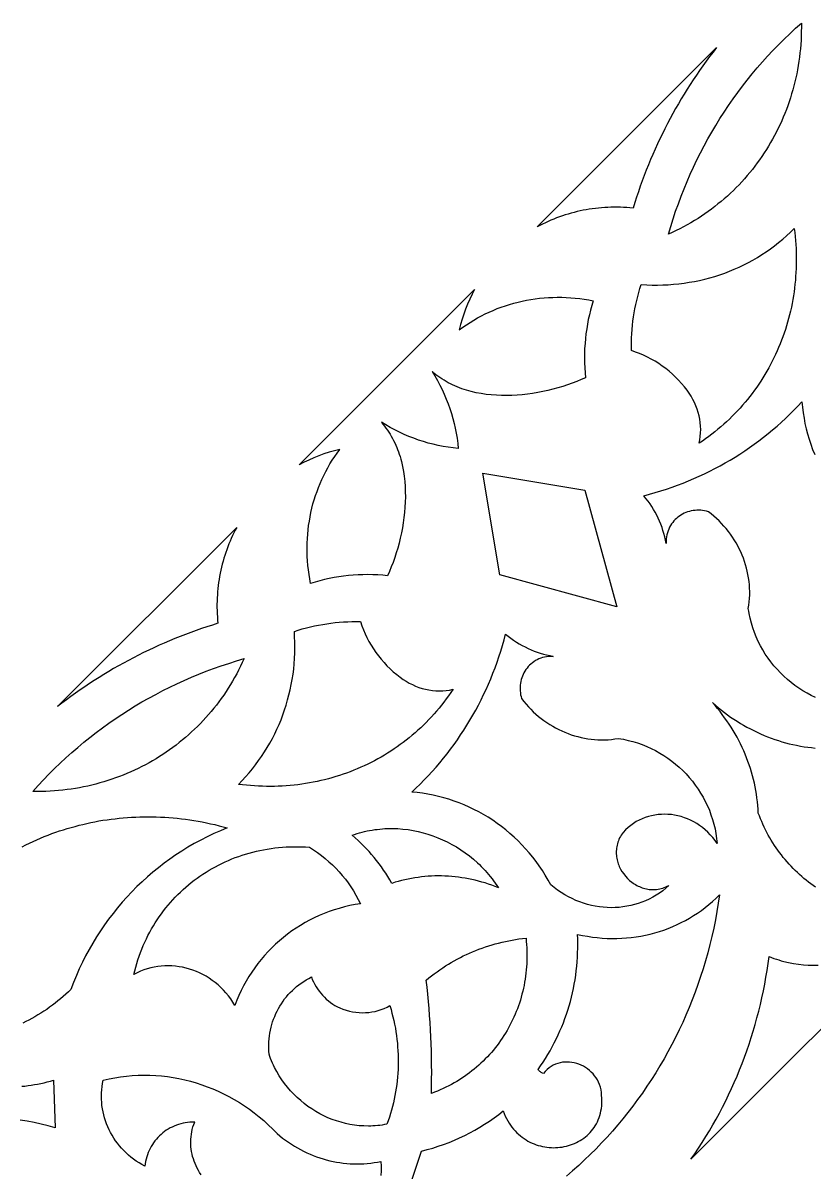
# Model space of a CAD drawing. Extents: x 1908 to 2928, y -299 to 721.
# Drawn here: x 2151.5 to 2233.9, y 480.2 to 600 of the extents above; entities that cross this region are included whole.
import ezdxf

# ---------------------------------------------------------------- set-up
doc = ezdxf.new("R2010")
doc.units = 0
doc.layers.add('BITMAP_LAYER', color=18, linetype='CONTINUOUS')

msp = doc.modelspace()

# ---------------------------------------------------------------- linework, layer by layer
at = {"layer": 'BITMAP_LAYER'}
for points in [[(2232.6, 599.56), (2232.59, 599.11), (2232.58, 598.66), (2232.56, 598.22), (2232.53, 597.77), (2232.49, 597.33), (2232.45, 596.89), (2232.39, 596.45), (2232.33, 596.02), (2232.26, 595.58), (2232.19, 595.15), (2232.11, 594.72), (2232.02, 594.3), (2231.92, 593.88), (2231.81, 593.46), (2231.7, 593.04), (2231.58, 592.62), (2231.45, 592.21), (2231.32, 591.81), (2231.18, 591.4), (2231.03, 591), (2230.88, 590.6), (2230.71, 590.21), (2230.55, 589.82), (2230.37, 589.43), (2230.19, 589.04), (2230, 588.66), (2229.8, 588.29), (2229.6, 587.92), (2229.39, 587.55), (2229.18, 587.18), (2228.95, 586.82), (2228.73, 586.47), (2228.49, 586.12), (2228.25, 585.77), (2228, 585.43), (2227.75, 585.09), (2227.49, 584.76), (2227.22, 584.43), (2226.95, 584.11), (2226.68, 583.79), (2226.39, 583.47), (2226.1, 583.16), (2225.81, 582.86), (2225.51, 582.56), (2225.2, 582.27), (2224.89, 581.98), (2224.57, 581.7), (2224.24, 581.43), (2223.91, 581.16), (2223.58, 580.89), (2223.24, 580.63), (2222.89, 580.38), (2222.54, 580.13), (2222.19, 579.89), (2221.83, 579.66), (2221.46, 579.43), (2221.09, 579.21), (2220.71, 578.99), (2220.33, 578.78), (2219.94, 578.58), (2219.55, 578.38), (2219.15, 578.2), (2218.75, 578.01), (2218.99, 578.81), (2219.24, 579.61), (2219.5, 580.4), (2219.78, 581.18), (2220.07, 581.96), (2220.37, 582.73), (2220.69, 583.5), (2221.02, 584.25), (2221.36, 585.01), (2221.72, 585.75), (2222.09, 586.49), (2222.47, 587.21), (2222.86, 587.94), (2223.27, 588.65), (2223.68, 589.35), (2224.11, 590.05), (2224.56, 590.74), (2225.01, 591.42), (2225.48, 592.1), (2225.96, 592.76), (2226.45, 593.42), (2226.95, 594.06), (2227.46, 594.7), (2227.99, 595.33), (2228.53, 595.95), (2229.07, 596.56), (2229.63, 597.16), (2230.2, 597.75), (2230.79, 598.33), (2231.38, 598.9), (2231.98, 599.46), (2232.6, 600.01)], [(2223.39, 596.98), (2223.03, 596.51), (2222.68, 596.04), (2222.34, 595.56), (2222, 595.08), (2221.67, 594.59), (2221.34, 594.1), (2221.02, 593.61), (2220.7, 593.11), (2220.39, 592.61), (2220.09, 592.11), (2219.79, 591.6), (2219.5, 591.09), (2219.21, 590.57), (2218.93, 590.05), (2218.65, 589.53), (2218.38, 589), (2218.12, 588.47), (2217.86, 587.94), (2217.61, 587.41), (2217.37, 586.87), (2217.13, 586.32), (2216.89, 585.78), (2216.67, 585.23), (2216.44, 584.68), (2216.23, 584.13), (2216.02, 583.57), (2215.82, 583.01), (2215.62, 582.44), (2215.43, 581.88), (2215.25, 581.31), (2215.07, 580.74), (2214.74, 580.77), (2214.41, 580.79), (2214.07, 580.81), (2213.74, 580.82), (2213.41, 580.83), (2213.09, 580.83), (2212.76, 580.82), (2212.43, 580.81), (2212.11, 580.79), (2211.78, 580.77), (2211.46, 580.74), (2211.14, 580.7), (2210.81, 580.66), (2210.5, 580.61), (2210.18, 580.56), (2209.86, 580.5), (2209.55, 580.43), (2209.23, 580.36), (2208.92, 580.28), (2208.61, 580.2), (2208.31, 580.11), (2208, 580.02), (2207.7, 579.92), (2207.4, 579.81), (2207.1, 579.7), (2206.8, 579.59), (2206.51, 579.47), (2206.22, 579.34), (2205.93, 579.2), (2205.64, 579.07), (2205.36, 578.92), (2205.08, 578.77), (2223.75, 597.45)], [(2231.9, 578.18), (2231.94, 577.76), (2231.98, 577.35), (2232.01, 576.93), (2232.04, 576.51), (2232.05, 576.09), (2232.06, 575.68), (2232.06, 575.26), (2232.06, 574.85), (2232.05, 574.44), (2232.03, 574.03), (2232, 573.62), (2231.97, 573.21), (2231.93, 572.8), (2231.88, 572.4), (2231.83, 572), (2231.77, 571.6), (2231.7, 571.2), (2231.63, 570.8), (2231.55, 570.41), (2231.46, 570.01), (2231.37, 569.62), (2231.27, 569.23), (2231.16, 568.85), (2231.05, 568.46), (2230.93, 568.08), (2230.8, 567.7), (2230.67, 567.33), (2230.53, 566.96), (2230.38, 566.59), (2230.23, 566.22), (2230.08, 565.85), (2229.91, 565.49), (2229.74, 565.14), (2229.57, 564.78), (2229.38, 564.43), (2229.2, 564.08), (2229, 563.74), (2228.8, 563.4), (2228.59, 563.06), (2228.38, 562.72), (2228.16, 562.39), (2227.94, 562.07), (2227.71, 561.75), (2227.48, 561.43), (2227.23, 561.11), (2226.99, 560.8), (2226.73, 560.5), (2226.48, 560.2), (2226.21, 559.9), (2225.94, 559.61), (2225.67, 559.32), (2225.39, 559.04), (2225.1, 558.76), (2224.81, 558.48), (2224.51, 558.21), (2224.21, 557.95), (2223.9, 557.69), (2223.59, 557.44), (2223.27, 557.19), (2222.95, 556.94), (2222.62, 556.71), (2222.28, 556.47), (2221.94, 556.24), (2222.02, 556.6), (2222.07, 556.95), (2222.1, 557.31), (2222.11, 557.67), (2222.09, 558.03), (2222.06, 558.39), (2222.01, 558.75), (2221.94, 559.1), (2221.85, 559.45), (2221.74, 559.8), (2221.61, 560.14), (2221.46, 560.48), (2221.3, 560.81), (2221.11, 561.13), (2220.91, 561.44), (2220.69, 561.75), (2220.41, 562.11), (2220.11, 562.46), (2219.81, 562.8), (2219.49, 563.12), (2219.16, 563.43), (2218.82, 563.73), (2218.47, 564.01), (2218.1, 564.28), (2217.73, 564.53), (2217.35, 564.78), (2216.96, 565), (2216.56, 565.21), (2216.15, 565.4), (2215.74, 565.58), (2215.32, 565.74), (2214.89, 565.89), (2214.89, 566.33), (2214.89, 566.77), (2214.91, 567.21), (2214.93, 567.65), (2214.96, 568.09), (2215, 568.52), (2215.05, 568.96), (2215.11, 569.39), (2215.18, 569.82), (2215.26, 570.25), (2215.34, 570.68), (2215.44, 571.1), (2215.55, 571.52), (2215.66, 571.94), (2215.78, 572.36), (2215.91, 572.77), (2216.48, 572.74), (2217.04, 572.72), (2217.61, 572.72), (2218.17, 572.73), (2218.72, 572.75), (2219.28, 572.79), (2219.83, 572.85), (2220.38, 572.91), (2220.92, 573), (2221.46, 573.09), (2222, 573.2), (2222.53, 573.33), (2223.06, 573.47), (2223.58, 573.62), (2224.1, 573.79), (2224.61, 573.97), (2225.11, 574.16), (2225.61, 574.36), (2226.11, 574.58), (2226.59, 574.82), (2227.08, 575.06), (2227.55, 575.32), (2228.02, 575.59), (2228.48, 575.88), (2228.93, 576.18), (2229.37, 576.49), (2229.81, 576.81), (2230.23, 577.14), (2230.65, 577.49), (2231.06, 577.85), (2231.46, 578.22), (2231.85, 578.61)], [(2198.3, 571.76), (2198.06, 571.26), (2197.83, 570.74), (2197.62, 570.22), (2197.43, 569.69), (2197.25, 569.15), (2197.1, 568.6), (2196.96, 568.05), (2197.33, 568.32), (2197.7, 568.58), (2198.08, 568.82), (2198.47, 569.06), (2198.87, 569.29), (2199.26, 569.5), (2199.67, 569.71), (2200.08, 569.9), (2200.49, 570.08), (2200.91, 570.26), (2201.34, 570.42), (2201.77, 570.56), (2202.2, 570.7), (2202.64, 570.83), (2203.08, 570.94), (2203.52, 571.04), (2203.97, 571.13), (2204.42, 571.21), (2204.87, 571.28), (2205.33, 571.34), (2205.79, 571.38), (2206.25, 571.41), (2206.71, 571.43), (2207.17, 571.44), (2207.64, 571.44), (2208.1, 571.42), (2208.57, 571.4), (2209.04, 571.36), (2209.51, 571.31), (2209.97, 571.24), (2210.44, 571.17), (2210.91, 571.08), (2210.77, 570.6), (2210.63, 570.11), (2210.51, 569.62), (2210.4, 569.13), (2210.31, 568.64), (2210.23, 568.14), (2210.16, 567.64), (2210.1, 567.14), (2210.06, 566.63), (2210.02, 566.12), (2210.01, 565.62), (2210, 565.11), (2210.01, 564.6), (2210.03, 564.08), (2210.07, 563.57), (2210.11, 563.06), (2209.66, 562.86), (2209.2, 562.67), (2208.72, 562.49), (2208.23, 562.32), (2207.73, 562.16), (2207.23, 562.01), (2206.71, 561.87), (2206.19, 561.74), (2205.67, 561.62), (2205.13, 561.52), (2204.6, 561.43), (2204.06, 561.35), (2203.52, 561.29), (2202.98, 561.25), (2202.44, 561.22), (2201.9, 561.2), (2201.36, 561.21), (2200.82, 561.23), (2200.29, 561.27), (2199.76, 561.33), (2199.24, 561.41), (2198.72, 561.5), (2198.21, 561.62), (2197.96, 561.69), (2197.71, 561.76), (2197.47, 561.84), (2197.22, 561.92), (2196.98, 562.01), (2196.74, 562.11), (2196.5, 562.21), (2196.27, 562.31), (2196.04, 562.43), (2195.81, 562.54), (2195.59, 562.67), (2195.37, 562.8), (2195.15, 562.94), (2194.94, 563.08), (2194.73, 563.23), (2194.52, 563.38), (2194.32, 563.54), (2194.12, 563.71), (2194.41, 563.25), (2194.68, 562.78), (2194.93, 562.3), (2195.17, 561.82), (2195.39, 561.34), (2195.6, 560.84), (2195.8, 560.34), (2195.98, 559.84), (2196.14, 559.33), (2196.29, 558.82), (2196.43, 558.31), (2196.54, 557.79), (2196.65, 557.27), (2196.73, 556.75), (2196.8, 556.22), (2196.86, 555.7), (2196.33, 555.75), (2195.8, 555.82), (2195.28, 555.91), (2194.76, 556.01), (2194.24, 556.13), (2193.73, 556.26), (2193.22, 556.41), (2192.71, 556.57), (2192.21, 556.75), (2191.71, 556.95), (2191.22, 557.16), (2190.73, 557.38), (2190.25, 557.62), (2189.77, 557.87), (2189.3, 558.14), (2188.84, 558.43), (2189.01, 558.23), (2189.17, 558.03), (2189.32, 557.82), (2189.47, 557.61), (2189.62, 557.4), (2189.75, 557.18), (2189.88, 556.96), (2190.01, 556.74), (2190.12, 556.51), (2190.24, 556.28), (2190.34, 556.05), (2190.44, 555.81), (2190.54, 555.57), (2190.63, 555.33), (2190.71, 555.09), (2190.79, 554.84), (2190.86, 554.59), (2190.93, 554.34), (2191.05, 553.83), (2191.14, 553.31), (2191.22, 552.79), (2191.28, 552.26), (2191.32, 551.73), (2191.34, 551.19), (2191.35, 550.65), (2191.33, 550.11), (2191.3, 549.57), (2191.26, 549.03), (2191.2, 548.49), (2191.12, 547.95), (2191.03, 547.42), (2190.93, 546.89), (2190.81, 546.36), (2190.69, 545.84), (2190.55, 545.32), (2190.39, 544.82), (2190.23, 544.32), (2190.06, 543.83), (2189.88, 543.36), (2189.69, 542.89), (2189.49, 542.44), (2188.98, 542.48), (2188.47, 542.52), (2187.96, 542.54), (2187.44, 542.55), (2186.93, 542.54), (2186.43, 542.53), (2185.92, 542.5), (2185.42, 542.45), (2184.91, 542.4), (2184.41, 542.33), (2183.91, 542.24), (2183.42, 542.15), (2182.93, 542.04), (2182.44, 541.92), (2181.95, 541.78), (2181.47, 541.64), (2181.38, 542.11), (2181.31, 542.58), (2181.24, 543.04), (2181.19, 543.51), (2181.15, 543.98), (2181.13, 544.45), (2181.11, 544.91), (2181.11, 545.38), (2181.12, 545.84), (2181.14, 546.3), (2181.17, 546.76), (2181.21, 547.22), (2181.27, 547.68), (2181.34, 548.13), (2181.42, 548.58), (2181.51, 549.03), (2181.61, 549.47), (2181.72, 549.91), (2181.85, 550.35), (2181.99, 550.78), (2182.14, 551.21), (2182.3, 551.64), (2182.47, 552.06), (2182.65, 552.47), (2182.84, 552.88), (2183.05, 553.29), (2183.26, 553.69), (2183.49, 554.08), (2183.73, 554.47), (2183.98, 554.85), (2184.24, 555.22), (2184.51, 555.59), (2183.95, 555.45), (2183.4, 555.3), (2182.86, 555.12), (2182.33, 554.93), (2181.81, 554.72), (2181.29, 554.49), (2180.79, 554.25), (2180.29, 553.99), (2198.56, 572.26)], [(2210.03, 551.36), (2213.38, 539.18), (2201.19, 542.52), (2199.42, 553.13)], [(2173.63, 547.19), (2173.49, 546.91), (2173.35, 546.62), (2173.21, 546.33), (2173.09, 546.04), (2172.96, 545.75), (2172.85, 545.45), (2172.74, 545.15), (2172.63, 544.85), (2172.53, 544.55), (2172.44, 544.25), (2172.35, 543.94), (2172.27, 543.63), (2172.19, 543.32), (2172.12, 543), (2172.05, 542.69), (2171.99, 542.37), (2171.94, 542.06), (2171.89, 541.74), (2171.85, 541.42), (2171.81, 541.09), (2171.78, 540.77), (2171.76, 540.44), (2171.74, 540.12), (2171.73, 539.79), (2171.72, 539.46), (2171.72, 539.14), (2171.73, 538.81), (2171.74, 538.48), (2171.76, 538.15), (2171.78, 537.81), (2171.81, 537.48), (2171.24, 537.3), (2170.67, 537.12), (2170.11, 536.93), (2169.54, 536.73), (2168.98, 536.53), (2168.43, 536.32), (2167.87, 536.11), (2167.32, 535.89), (2166.77, 535.66), (2166.23, 535.42), (2165.68, 535.19), (2165.15, 534.94), (2164.61, 534.69), (2164.08, 534.43), (2163.55, 534.17), (2163.02, 533.9), (2162.5, 533.62), (2161.98, 533.34), (2161.47, 533.05), (2160.95, 532.76), (2160.45, 532.46), (2159.94, 532.16), (2159.44, 531.85), (2158.94, 531.53), (2158.45, 531.21), (2157.96, 530.88), (2157.47, 530.55), (2156.99, 530.21), (2156.51, 529.87), (2156.04, 529.52), (2155.57, 529.16), (2155.11, 528.8), (2173.78, 547.47)], [(2186.66, 537.66), (2186.81, 537.23), (2186.97, 536.81), (2187.15, 536.4), (2187.34, 535.99), (2187.55, 535.59), (2187.78, 535.2), (2188.02, 534.82), (2188.27, 534.45), (2188.54, 534.09), (2188.82, 533.73), (2189.12, 533.39), (2189.43, 533.06), (2189.76, 532.74), (2190.09, 532.44), (2190.44, 532.14), (2190.8, 531.86), (2191.11, 531.64), (2191.42, 531.44), (2191.74, 531.25), (2192.07, 531.09), (2192.41, 530.94), (2192.75, 530.81), (2193.1, 530.7), (2193.45, 530.61), (2193.8, 530.54), (2194.16, 530.49), (2194.52, 530.46), (2194.88, 530.45), (2195.24, 530.45), (2195.6, 530.48), (2195.95, 530.53), (2196.31, 530.61), (2196.08, 530.27), (2195.85, 529.93), (2195.61, 529.6), (2195.36, 529.28), (2195.12, 528.96), (2194.86, 528.65), (2194.6, 528.34), (2194.34, 528.04), (2194.07, 527.74), (2193.79, 527.45), (2193.52, 527.16), (2193.23, 526.88), (2192.94, 526.61), (2192.65, 526.34), (2192.35, 526.07), (2192.05, 525.82), (2191.75, 525.56), (2191.44, 525.32), (2191.12, 525.08), (2190.81, 524.84), (2190.48, 524.61), (2190.16, 524.39), (2189.83, 524.17), (2189.49, 523.96), (2189.16, 523.75), (2188.81, 523.55), (2188.47, 523.36), (2188.12, 523.17), (2187.77, 522.98), (2187.42, 522.81), (2187.06, 522.64), (2186.7, 522.48), (2186.33, 522.32), (2185.96, 522.17), (2185.59, 522.02), (2185.22, 521.88), (2184.85, 521.75), (2184.47, 521.62), (2184.09, 521.51), (2183.7, 521.39), (2183.32, 521.29), (2182.93, 521.19), (2182.54, 521.09), (2182.15, 521), (2181.75, 520.92), (2181.35, 520.85), (2180.95, 520.78), (2180.55, 520.72), (2180.15, 520.67), (2179.75, 520.62), (2179.34, 520.58), (2178.93, 520.55), (2178.52, 520.52), (2178.11, 520.51), (2177.7, 520.49), (2177.29, 520.49), (2176.87, 520.49), (2176.46, 520.5), (2176.04, 520.52), (2175.62, 520.54), (2175.21, 520.57), (2174.79, 520.61), (2174.37, 520.65), (2173.95, 520.7), (2174.33, 521.09), (2174.7, 521.49), (2175.06, 521.9), (2175.41, 522.32), (2175.74, 522.75), (2176.06, 523.18), (2176.37, 523.62), (2176.67, 524.08), (2176.96, 524.53), (2177.23, 525), (2177.49, 525.48), (2177.73, 525.96), (2177.97, 526.44), (2178.19, 526.94), (2178.39, 527.44), (2178.59, 527.94), (2178.77, 528.46), (2178.93, 528.97), (2179.08, 529.5), (2179.22, 530.02), (2179.35, 530.55), (2179.46, 531.09), (2179.55, 531.63), (2179.64, 532.17), (2179.71, 532.72), (2179.76, 533.27), (2179.8, 533.83), (2179.82, 534.39), (2179.84, 534.94), (2179.83, 535.51), (2179.81, 536.07), (2179.78, 536.64), (2180.19, 536.77), (2180.61, 536.89), (2181.03, 537.01), (2181.45, 537.11), (2181.87, 537.21), (2182.3, 537.29), (2182.73, 537.37), (2183.16, 537.44), (2183.59, 537.5), (2184.03, 537.55), (2184.46, 537.59), (2184.9, 537.62), (2185.34, 537.65), (2185.78, 537.66), (2186.22, 537.66)], [(2202.06, 536.14), (2202.33, 535.93), (2202.62, 535.73), (2202.91, 535.53), (2203.2, 535.35), (2203.51, 535.18), (2203.81, 535.02), (2204.12, 534.87), (2204.44, 534.73), (2204.75, 534.59), (2205.08, 534.48), (2205.4, 534.37), (2205.73, 534.27), (2206.06, 534.18), (2206.4, 534.11), (2206.74, 534.04), (2206.5, 534.04), (2206.28, 534.03), (2206.06, 534), (2205.84, 533.96), (2205.64, 533.91), (2205.44, 533.85), (2205.25, 533.77), (2205.07, 533.68), (2204.89, 533.59), (2204.72, 533.48), (2204.57, 533.36), (2204.42, 533.24), (2204.27, 533.11), (2204.14, 532.97), (2204.02, 532.82), (2203.9, 532.66), (2203.8, 532.5), (2203.7, 532.33), (2203.61, 532.16), (2203.54, 531.98), (2203.47, 531.8), (2203.41, 531.61), (2203.37, 531.42), (2203.33, 531.23), (2203.31, 531.03), (2203.29, 530.84), (2203.29, 530.64), (2203.3, 530.44), (2203.32, 530.24), (2203.35, 530.04), (2203.39, 529.84), (2203.45, 529.64), (2203.68, 529.35), (2203.91, 529.07), (2204.16, 528.79), (2204.41, 528.53), (2204.67, 528.27), (2204.94, 528.02), (2205.21, 527.79), (2205.49, 527.56), (2205.78, 527.35), (2206.08, 527.14), (2206.38, 526.94), (2206.69, 526.76), (2207, 526.59), (2207.32, 526.42), (2207.64, 526.27), (2207.97, 526.13), (2208.3, 526), (2208.63, 525.88), (2208.97, 525.77), (2209.31, 525.68), (2209.65, 525.59), (2210, 525.52), (2210.35, 525.46), (2210.7, 525.41), (2211.05, 525.38), (2211.41, 525.35), (2211.76, 525.34), (2212.12, 525.34), (2212.47, 525.36), (2212.83, 525.39), (2213.18, 525.43), (2213.54, 525.48), (2213.79, 525.45), (2214.05, 525.4), (2214.55, 525.29), (2215.05, 525.16), (2215.54, 525.02), (2216.02, 524.85), (2216.49, 524.66), (2216.95, 524.45), (2217.4, 524.22), (2217.84, 523.97), (2218.27, 523.71), (2218.69, 523.43), (2219.09, 523.13), (2219.49, 522.82), (2219.87, 522.49), (2220.23, 522.15), (2220.58, 521.79), (2220.92, 521.41), (2221.24, 521.03), (2221.54, 520.63), (2221.83, 520.22), (2222.1, 519.8), (2222.35, 519.37), (2222.59, 518.92), (2222.81, 518.47), (2223.01, 518.01), (2223.18, 517.53), (2223.34, 517.05), (2223.48, 516.56), (2223.6, 516.07), (2223.69, 515.57), (2223.77, 515.06), (2223.8, 514.8), (2223.82, 514.54), (2223.6, 514.87), (2223.36, 515.17), (2223.11, 515.46), (2222.85, 515.73), (2222.58, 515.98), (2222.29, 516.21), (2222, 516.43), (2221.69, 516.62), (2221.38, 516.8), (2221.06, 516.97), (2220.74, 517.11), (2220.41, 517.23), (2220.07, 517.34), (2219.73, 517.43), (2219.39, 517.5), (2219.05, 517.55), (2218.7, 517.58), (2218.36, 517.59), (2218.02, 517.58), (2217.67, 517.55), (2217.34, 517.51), (2217, 517.44), (2216.67, 517.36), (2216.34, 517.25), (2216.02, 517.13), (2215.71, 516.98), (2215.4, 516.82), (2215.11, 516.64), (2214.82, 516.43), (2214.54, 516.21), (2214.28, 515.96), (2214.02, 515.69), (2213.92, 515.55), (2213.83, 515.41), (2213.74, 515.26), (2213.66, 515.12), (2213.59, 514.97), (2213.53, 514.82), (2213.47, 514.67), (2213.43, 514.52), (2213.39, 514.37), (2213.36, 514.21), (2213.33, 514.06), (2213.32, 513.91), (2213.31, 513.76), (2213.3, 513.61), (2213.31, 513.46), (2213.32, 513.31), (2213.34, 513.16), (2213.36, 513.01), (2213.39, 512.86), (2213.43, 512.71), (2213.47, 512.57), (2213.51, 512.43), (2213.57, 512.29), (2213.63, 512.15), (2213.69, 512.01), (2213.76, 511.88), (2213.91, 511.62), (2214.09, 511.37), (2214.28, 511.13), (2214.48, 510.91), (2214.7, 510.7), (2214.94, 510.51), (2215.06, 510.42), (2215.19, 510.34), (2215.32, 510.26), (2215.45, 510.18), (2215.59, 510.11), (2215.73, 510.05), (2215.87, 509.99), (2216.01, 509.94), (2216.15, 509.89), (2216.3, 509.85), (2216.45, 509.82), (2216.6, 509.79), (2216.75, 509.77), (2216.9, 509.76), (2217.06, 509.75), (2217.21, 509.75), (2217.37, 509.76), (2217.52, 509.77), (2217.68, 509.79), (2217.84, 509.82), (2218, 509.86), (2218.16, 509.9), (2218.32, 509.96), (2218.48, 510.02), (2218.63, 510.09), (2218.79, 510.17), (2218.48, 509.89), (2218.15, 509.62), (2217.81, 509.38), (2217.46, 509.15), (2217.11, 508.94), (2216.74, 508.75), (2216.37, 508.58), (2215.99, 508.43), (2215.6, 508.29), (2215.21, 508.18), (2214.82, 508.08), (2214.42, 508), (2214.01, 507.94), (2213.61, 507.89), (2213.2, 507.87), (2212.78, 507.86), (2212.37, 507.87), (2211.96, 507.9), (2211.55, 507.95), (2211.13, 508.01), (2210.72, 508.1), (2210.31, 508.2), (2209.91, 508.32), (2209.51, 508.46), (2209.11, 508.62), (2208.72, 508.8), (2208.33, 508.99), (2207.95, 509.2), (2207.57, 509.43), (2207.2, 509.68), (2206.84, 509.95), (2206.49, 510.23), (2206.22, 510.74), (2205.92, 511.25), (2205.62, 511.73), (2205.29, 512.21), (2204.96, 512.68), (2204.61, 513.13), (2204.24, 513.58), (2203.87, 514), (2203.48, 514.42), (2203.08, 514.83), (2202.67, 515.22), (2202.24, 515.59), (2201.81, 515.96), (2201.36, 516.31), (2200.91, 516.64), (2200.44, 516.96), (2199.97, 517.27), (2199.48, 517.56), (2198.99, 517.83), (2198.49, 518.09), (2197.98, 518.34), (2197.47, 518.56), (2196.95, 518.78), (2196.42, 518.97), (2195.88, 519.15), (2195.34, 519.31), (2194.8, 519.45), (2194.25, 519.58), (2193.69, 519.68), (2193.13, 519.77), (2192.57, 519.84), (2192, 519.89), (2192.44, 520.31), (2192.88, 520.73), (2193.31, 521.16), (2193.72, 521.6), (2194.13, 522.04), (2194.54, 522.5), (2194.93, 522.95), (2195.31, 523.42), (2195.69, 523.89), (2196.06, 524.37), (2196.41, 524.86), (2196.76, 525.35), (2197.1, 525.85), (2197.44, 526.35), (2197.76, 526.86), (2198.07, 527.38), (2198.38, 527.9), (2198.67, 528.43), (2198.96, 528.96), (2199.23, 529.5), (2199.5, 530.05), (2199.76, 530.6), (2200, 531.15), (2200.24, 531.71), (2200.47, 532.28), (2200.69, 532.85), (2200.89, 533.42), (2201.09, 534), (2201.28, 534.58), (2201.46, 535.17), (2201.63, 535.76), (2201.78, 536.36)], [(2174.36, 533.4), (2174.17, 533), (2173.97, 532.61), (2173.77, 532.22), (2173.56, 531.84), (2173.34, 531.46), (2173.12, 531.09), (2172.89, 530.73), (2172.66, 530.36), (2172.42, 530.01), (2172.17, 529.66), (2171.92, 529.31), (2171.66, 528.97), (2171.39, 528.64), (2171.12, 528.31), (2170.85, 527.98), (2170.57, 527.67), (2170.28, 527.35), (2169.99, 527.05), (2169.69, 526.74), (2169.39, 526.45), (2169.08, 526.16), (2168.76, 525.88), (2168.45, 525.6), (2168.12, 525.33), (2167.79, 525.06), (2167.46, 524.8), (2167.12, 524.55), (2166.78, 524.3), (2166.43, 524.06), (2166.08, 523.82), (2165.73, 523.6), (2165.37, 523.37), (2165, 523.16), (2164.64, 522.95), (2164.26, 522.75), (2163.89, 522.55), (2163.51, 522.36), (2163.12, 522.18), (2162.74, 522), (2162.34, 521.84), (2161.95, 521.67), (2161.55, 521.52), (2161.15, 521.37), (2160.75, 521.23), (2160.34, 521.1), (2159.93, 520.97), (2159.51, 520.85), (2159.1, 520.74), (2158.68, 520.63), (2158.25, 520.53), (2157.83, 520.44), (2157.4, 520.36), (2156.97, 520.29), (2156.54, 520.22), (2156.1, 520.16), (2155.66, 520.11), (2155.22, 520.06), (2154.78, 520.02), (2154.34, 519.99), (2153.89, 519.97), (2153.44, 519.96), (2152.99, 519.95), (2152.54, 519.96), (2153.09, 520.57), (2153.65, 521.17), (2154.22, 521.77), (2154.8, 522.35), (2155.39, 522.92), (2155.99, 523.48), (2156.6, 524.03), (2157.22, 524.56), (2157.85, 525.09), (2158.49, 525.6), (2159.13, 526.1), (2159.79, 526.59), (2160.45, 527.07), (2161.13, 527.54), (2161.81, 527.99), (2162.5, 528.44), (2163.2, 528.87), (2163.9, 529.29), (2164.62, 529.69), (2165.34, 530.08), (2166.07, 530.47), (2166.8, 530.83), (2167.55, 531.19), (2168.3, 531.53), (2169.05, 531.86), (2169.82, 532.18), (2170.59, 532.48), (2171.37, 532.77), (2172.15, 533.05), (2172.94, 533.31), (2173.74, 533.56), (2174.54, 533.8)], [(2190.55, 516.09), (2191.09, 516.05), (2191.62, 515.99), (2192.14, 515.9), (2192.67, 515.79), (2193.19, 515.67), (2193.7, 515.52), (2194.21, 515.34), (2194.72, 515.15), (2195.21, 514.94), (2195.7, 514.71), (2196.18, 514.45), (2196.66, 514.18), (2197.12, 513.89), (2197.57, 513.58), (2198.01, 513.25), (2198.44, 512.9), (2198.85, 512.53), (2199.05, 512.34), (2199.25, 512.14), (2199.45, 511.94), (2199.64, 511.74), (2199.83, 511.53), (2200.01, 511.31), (2200.19, 511.1), (2200.37, 510.87), (2200.54, 510.65), (2200.71, 510.42), (2200.87, 510.18), (2201.03, 509.94), (2200.69, 510.07), (2200.35, 510.2), (2200.01, 510.32), (2199.67, 510.43), (2199.32, 510.53), (2198.97, 510.63), (2198.62, 510.71), (2198.28, 510.79), (2197.93, 510.86), (2197.57, 510.93), (2197.22, 510.98), (2196.87, 511.03), (2196.52, 511.07), (2196.17, 511.11), (2195.82, 511.13), (2195.46, 511.15), (2195.11, 511.16), (2194.76, 511.17), (2194.41, 511.16), (2194.06, 511.15), (2193.71, 511.13), (2193.36, 511.1), (2193.01, 511.06), (2192.66, 511.02), (2192.32, 510.97), (2191.97, 510.91), (2191.63, 510.84), (2191.29, 510.77), (2190.95, 510.69), (2190.61, 510.6), (2190.28, 510.5), (2189.94, 510.39), (2189.74, 510.75), (2189.52, 511.09), (2189.3, 511.44), (2189.08, 511.78), (2188.84, 512.11), (2188.6, 512.44), (2188.35, 512.76), (2188.09, 513.08), (2187.83, 513.39), (2187.56, 513.7), (2187.28, 514), (2186.99, 514.29), (2186.7, 514.58), (2186.41, 514.86), (2186.1, 515.13), (2185.79, 515.4), (2186.05, 515.49), (2186.31, 515.57), (2186.57, 515.65), (2186.83, 515.72), (2187.09, 515.79), (2187.36, 515.85), (2187.62, 515.9), (2187.89, 515.95), (2188.15, 515.99), (2188.42, 516.02), (2188.69, 516.05), (2188.95, 516.07), (2189.22, 516.09), (2189.49, 516.1), (2190.02, 516.11)], [(2180.13, 514.2), (2180.53, 514.2), (2180.94, 514.18), (2181.35, 514.15), (2181.78, 513.88), (2182.19, 513.59), (2182.6, 513.3), (2182.99, 512.98), (2183.37, 512.65), (2183.74, 512.31), (2184.1, 511.96), (2184.44, 511.6), (2184.77, 511.22), (2185.09, 510.83), (2185.39, 510.43), (2185.67, 510.02), (2185.95, 509.6), (2186.2, 509.16), (2186.44, 508.72), (2186.67, 508.27), (2186.11, 508.18), (2185.55, 508.07), (2185, 507.94), (2184.45, 507.79), (2183.92, 507.63), (2183.39, 507.45), (2182.87, 507.25), (2182.36, 507.04), (2181.86, 506.81), (2181.37, 506.56), (2180.89, 506.3), (2180.42, 506.02), (2179.96, 505.73), (2179.51, 505.43), (2179.07, 505.1), (2178.64, 504.77), (2178.22, 504.42), (2177.81, 504.06), (2177.42, 503.68), (2177.04, 503.29), (2176.68, 502.89), (2176.32, 502.47), (2175.98, 502.04), (2175.65, 501.6), (2175.34, 501.15), (2175.04, 500.69), (2174.76, 500.21), (2174.49, 499.73), (2174.24, 499.23), (2174.01, 498.72), (2173.79, 498.21), (2173.58, 497.68), (2173.37, 498.03), (2173.15, 498.36), (2172.91, 498.68), (2172.65, 498.98), (2172.39, 499.28), (2172.11, 499.55), (2171.83, 499.81), (2171.53, 500.06), (2171.22, 500.29), (2170.91, 500.51), (2170.58, 500.71), (2170.25, 500.89), (2169.91, 501.06), (2169.57, 501.21), (2169.21, 501.34), (2168.86, 501.46), (2168.5, 501.56), (2168.14, 501.65), (2167.77, 501.71), (2167.4, 501.76), (2167.03, 501.79), (2166.66, 501.81), (2166.29, 501.8), (2165.92, 501.78), (2165.55, 501.74), (2165.19, 501.68), (2164.82, 501.6), (2164.46, 501.5), (2164.11, 501.38), (2163.75, 501.24), (2163.41, 501.08), (2163.07, 500.9), (2163.16, 501.29), (2163.26, 501.68), (2163.37, 502.06), (2163.49, 502.44), (2163.62, 502.82), (2163.75, 503.19), (2163.89, 503.55), (2164.04, 503.91), (2164.2, 504.27), (2164.36, 504.62), (2164.53, 504.96), (2164.71, 505.3), (2164.9, 505.64), (2165.09, 505.97), (2165.29, 506.29), (2165.5, 506.61), (2165.71, 506.92), (2165.93, 507.23), (2166.16, 507.54), (2166.39, 507.83), (2166.63, 508.12), (2166.87, 508.41), (2167.12, 508.69), (2167.38, 508.96), (2167.64, 509.23), (2167.91, 509.49), (2168.19, 509.75), (2168.47, 510), (2168.75, 510.24), (2169.04, 510.48), (2169.34, 510.71), (2169.64, 510.93), (2169.95, 511.15), (2170.26, 511.36), (2170.58, 511.56), (2170.9, 511.76), (2171.22, 511.95), (2171.55, 512.13), (2171.88, 512.3), (2172.22, 512.47), (2172.57, 512.63), (2172.91, 512.79), (2173.26, 512.93), (2173.62, 513.07), (2173.98, 513.2), (2174.34, 513.32), (2174.7, 513.44), (2175.07, 513.55), (2175.44, 513.65), (2175.82, 513.74), (2176.2, 513.82), (2176.58, 513.9), (2176.96, 513.97), (2177.35, 514.03), (2177.74, 514.08), (2178.13, 514.12), (2178.53, 514.15), (2178.92, 514.18), (2179.32, 514.2), (2179.73, 514.21)], [(2203.94, 504.35), (2203.97, 504.02), (2203.99, 503.68), (2204, 503.35), (2204.01, 503.01), (2204.01, 502.68), (2204, 502.35), (2203.99, 502.02), (2203.96, 501.7), (2203.94, 501.37), (2203.9, 501.05), (2203.86, 500.73), (2203.82, 500.41), (2203.76, 500.09), (2203.71, 499.77), (2203.64, 499.46), (2203.57, 499.15), (2203.49, 498.84), (2203.41, 498.53), (2203.32, 498.23), (2203.22, 497.93), (2203.12, 497.63), (2203.01, 497.33), (2202.89, 497.04), (2202.78, 496.75), (2202.65, 496.46), (2202.52, 496.17), (2202.38, 495.89), (2202.24, 495.61), (2202.09, 495.34), (2201.94, 495.07), (2201.78, 494.8), (2201.61, 494.53), (2201.44, 494.27), (2201.27, 494.02), (2201.08, 493.76), (2200.9, 493.51), (2200.71, 493.27), (2200.51, 493.02), (2200.31, 492.79), (2200.1, 492.55), (2199.89, 492.32), (2199.67, 492.1), (2199.45, 491.88), (2199.22, 491.66), (2198.99, 491.45), (2198.76, 491.25), (2198.52, 491.04), (2198.27, 490.85), (2198.02, 490.65), (2197.77, 490.47), (2197.51, 490.28), (2197.24, 490.11), (2196.98, 489.94), (2196.7, 489.77), (2196.43, 489.61), (2196.15, 489.45), (2195.86, 489.3), (2195.57, 489.16), (2195.28, 489.02), (2194.98, 488.89), (2194.68, 488.76), (2194.37, 488.64), (2194.06, 488.52), (2194.08, 489.26), (2194.08, 490), (2194.09, 490.73), (2194.08, 491.47), (2194.07, 492.2), (2194.05, 492.94), (2194.03, 493.68), (2193.99, 494.42), (2193.96, 495.15), (2193.91, 495.89), (2193.86, 496.63), (2193.81, 497.37), (2193.75, 498.1), (2193.68, 498.84), (2193.6, 499.58), (2193.52, 500.32), (2193.8, 500.54), (2194.08, 500.76), (2194.36, 500.98), (2194.65, 501.19), (2194.94, 501.39), (2195.23, 501.59), (2195.53, 501.79), (2195.83, 501.97), (2196.13, 502.16), (2196.44, 502.33), (2196.75, 502.5), (2197.07, 502.67), (2197.38, 502.83), (2197.7, 502.98), (2198.03, 503.13), (2198.35, 503.27), (2198.68, 503.4), (2199.01, 503.53), (2199.35, 503.65), (2199.69, 503.77), (2200.03, 503.88), (2200.37, 503.99), (2200.71, 504.09), (2201.06, 504.18), (2201.41, 504.26), (2201.76, 504.34), (2202.11, 504.42), (2202.47, 504.49), (2202.82, 504.55), (2203.18, 504.6), (2203.54, 504.65), (2203.91, 504.69)], [(2181.65, 500.37), (2181.77, 500.12), (2181.9, 499.87), (2182.04, 499.62), (2182.19, 499.39), (2182.35, 499.16), (2182.53, 498.94), (2182.71, 498.73), (2182.91, 498.53), (2183.11, 498.34), (2183.32, 498.15), (2183.55, 497.98), (2183.78, 497.82), (2184.01, 497.67), (2184.26, 497.53), (2184.52, 497.41), (2184.84, 497.28), (2185.17, 497.17), (2185.51, 497.08), (2185.85, 497.01), (2186.18, 496.96), (2186.52, 496.93), (2186.86, 496.92), (2187.19, 496.93), (2187.53, 496.95), (2187.86, 497), (2188.19, 497.06), (2188.51, 497.14), (2188.82, 497.24), (2189.14, 497.36), (2189.44, 497.5), (2189.74, 497.66), (2189.85, 497.27), (2189.95, 496.88), (2190.05, 496.49), (2190.14, 496.1), (2190.22, 495.71), (2190.3, 495.32), (2190.36, 494.92), (2190.42, 494.53), (2190.47, 494.14), (2190.51, 493.74), (2190.54, 493.35), (2190.57, 492.96), (2190.59, 492.56), (2190.6, 492.17), (2190.6, 491.78), (2190.59, 491.39), (2190.58, 491), (2190.56, 490.61), (2190.53, 490.22), (2190.49, 489.83), (2190.45, 489.44), (2190.39, 489.06), (2190.33, 488.67), (2190.26, 488.29), (2190.19, 487.91), (2190.1, 487.53), (2190.01, 487.15), (2189.91, 486.78), (2189.8, 486.41), (2189.68, 486.04), (2189.56, 485.67), (2189.43, 485.3), (2189.18, 485.26), (2188.94, 485.22), (2188.7, 485.18), (2188.46, 485.16), (2188.21, 485.14), (2187.97, 485.12), (2187.73, 485.11), (2187.49, 485.11), (2187, 485.12), (2186.52, 485.15), (2186.05, 485.21), (2185.57, 485.28), (2185.1, 485.38), (2184.64, 485.5), (2184.18, 485.64), (2183.73, 485.8), (2183.28, 485.98), (2182.85, 486.18), (2182.42, 486.4), (2182, 486.64), (2181.59, 486.89), (2181.2, 487.16), (2180.81, 487.45), (2180.44, 487.76), (2180.07, 488.09), (2179.73, 488.42), (2179.39, 488.78), (2179.07, 489.15), (2178.77, 489.54), (2178.48, 489.94), (2178.21, 490.35), (2177.96, 490.78), (2177.72, 491.22), (2177.61, 491.44), (2177.51, 491.67), (2177.41, 491.9), (2177.31, 492.14), (2177.22, 492.37), (2177.14, 492.61), (2177.12, 492.93), (2177.11, 493.25), (2177.11, 493.57), (2177.12, 493.88), (2177.15, 494.19), (2177.18, 494.5), (2177.23, 494.8), (2177.29, 495.1), (2177.36, 495.4), (2177.43, 495.69), (2177.52, 495.98), (2177.62, 496.26), (2177.73, 496.54), (2177.85, 496.82), (2177.98, 497.09), (2178.12, 497.35), (2178.27, 497.61), (2178.43, 497.86), (2178.6, 498.11), (2178.77, 498.35), (2178.96, 498.58), (2179.15, 498.81), (2179.35, 499.03), (2179.57, 499.24), (2179.79, 499.44), (2180.01, 499.64), (2180.25, 499.83), (2180.5, 500.01), (2180.75, 500.18), (2181.01, 500.34), (2181.28, 500.49), (2181.55, 500.64)]]:
    msp.add_lwpolyline(points, close=True, dxfattribs=at)
for points in [[(2234.08, 529.74), (2233.63, 529.96), (2233.19, 530.2), (2232.75, 530.45), (2232.33, 530.72), (2231.92, 531.01), (2231.52, 531.31), (2231.14, 531.63), (2230.76, 531.97), (2230.41, 532.32), (2230.06, 532.69), (2229.73, 533.06), (2229.42, 533.46), (2229.12, 533.86), (2228.84, 534.28), (2228.58, 534.71), (2228.33, 535.15), (2228.1, 535.6), (2227.9, 536.06), (2227.71, 536.53), (2227.54, 537.01), (2227.39, 537.5), (2227.26, 538), (2227.15, 538.5), (2227.11, 538.76), (2227.07, 539.01), (2227.12, 539.37), (2227.16, 539.72), (2227.19, 540.08), (2227.21, 540.43), (2227.21, 540.79), (2227.2, 541.14), (2227.18, 541.5), (2227.14, 541.85), (2227.09, 542.2), (2227.03, 542.55), (2226.96, 542.9), (2226.88, 543.24), (2226.78, 543.58), (2226.67, 543.92), (2226.55, 544.25), (2226.42, 544.59), (2226.28, 544.91), (2226.13, 545.23), (2225.97, 545.55), (2225.79, 545.86), (2225.61, 546.17), (2225.41, 546.47), (2225.2, 546.77), (2224.99, 547.06), (2224.76, 547.34), (2224.53, 547.61), (2224.28, 547.88), (2224.02, 548.14), (2223.76, 548.4), (2223.48, 548.64), (2223.2, 548.87), (2222.91, 549.1), (2222.71, 549.16), (2222.51, 549.2), (2222.31, 549.23), (2222.11, 549.25), (2221.91, 549.26), (2221.71, 549.26), (2221.52, 549.24), (2221.32, 549.22), (2221.13, 549.18), (2220.94, 549.14), (2220.75, 549.08), (2220.57, 549.01), (2220.39, 548.94), (2220.22, 548.85), (2220.05, 548.75), (2219.89, 548.65), (2219.73, 548.53), (2219.59, 548.41), (2219.44, 548.28), (2219.31, 548.14), (2219.19, 547.98), (2219.07, 547.83), (2218.96, 547.66), (2218.87, 547.48), (2218.78, 547.3), (2218.71, 547.11), (2218.64, 546.91), (2218.59, 546.71), (2218.55, 546.49), (2218.52, 546.27), (2218.51, 546.05), (2218.51, 545.81), (2218.44, 546.15), (2218.37, 546.49), (2218.28, 546.82), (2218.18, 547.15), (2218.08, 547.47), (2217.96, 547.8), (2217.83, 548.12), (2217.68, 548.43), (2217.53, 548.74), (2217.37, 549.05), (2217.2, 549.35), (2217.02, 549.64), (2216.83, 549.93), (2216.62, 550.22), (2216.41, 550.49), (2216.19, 550.77), (2216.79, 550.92), (2217.38, 551.09), (2217.97, 551.27), (2218.55, 551.46), (2219.13, 551.66), (2219.7, 551.86), (2220.27, 552.08), (2220.84, 552.31), (2221.4, 552.55), (2221.95, 552.8), (2222.5, 553.05), (2223.05, 553.32), (2223.59, 553.6), (2224.12, 553.88), (2224.65, 554.18), (2225.17, 554.48), (2225.69, 554.79), (2226.2, 555.11), (2226.7, 555.45), (2227.2, 555.79), (2227.69, 556.14), (2228.18, 556.49), (2228.66, 556.86), (2229.13, 557.24), (2229.6, 557.62), (2230.06, 558.01), (2230.51, 558.42), (2230.95, 558.83), (2231.39, 559.25), (2231.82, 559.67), (2232.24, 560.11), (2232.66, 560.55), (2232.71, 559.98), (2232.78, 559.42), (2232.87, 558.86), (2232.97, 558.31), (2233.1, 557.75), (2233.24, 557.21), (2233.4, 556.67), (2233.58, 556.13), (2233.77, 555.6), (2233.99, 555.08)], [(2234.08, 509.99), (2233.83, 510.16), (2233.58, 510.34), (2233.34, 510.53), (2233.1, 510.72), (2232.86, 510.91), (2232.63, 511.11), (2232.4, 511.32), (2232.18, 511.52), (2231.96, 511.74), (2231.74, 511.95), (2231.52, 512.18), (2231.31, 512.4), (2231.11, 512.63), (2230.91, 512.87), (2230.71, 513.1), (2230.52, 513.35), (2230.33, 513.59), (2230.15, 513.84), (2229.97, 514.1), (2229.8, 514.35), (2229.63, 514.61), (2229.46, 514.88), (2229.3, 515.15), (2229.15, 515.42), (2229, 515.7), (2228.86, 515.98), (2228.72, 516.26), (2228.59, 516.55), (2228.46, 516.83), (2228.34, 517.13), (2228.22, 517.42), (2228.11, 517.72), (2228.09, 518.12), (2228.06, 518.51), (2228.02, 518.9), (2227.97, 519.29), (2227.92, 519.68), (2227.85, 520.07), (2227.78, 520.45), (2227.7, 520.84), (2227.61, 521.22), (2227.51, 521.6), (2227.4, 521.98), (2227.29, 522.36), (2227.16, 522.73), (2227.03, 523.1), (2226.89, 523.47), (2226.74, 523.84), (2226.59, 524.2), (2226.42, 524.56), (2226.25, 524.92), (2226.07, 525.27), (2225.89, 525.62), (2225.69, 525.97), (2225.49, 526.32), (2225.28, 526.66), (2225.06, 526.99), (2224.84, 527.32), (2224.6, 527.65), (2224.36, 527.97), (2224.12, 528.29), (2223.86, 528.6), (2223.6, 528.91), (2223.33, 529.22), (2223.64, 528.95), (2223.95, 528.69), (2224.26, 528.43), (2224.58, 528.19), (2224.9, 527.95), (2225.23, 527.71), (2225.56, 527.49), (2225.9, 527.27), (2226.24, 527.06), (2226.58, 526.86), (2226.93, 526.67), (2227.28, 526.48), (2227.63, 526.3), (2227.99, 526.13), (2228.35, 525.96), (2228.71, 525.81), (2229.08, 525.66), (2229.45, 525.52), (2229.82, 525.39), (2230.2, 525.27), (2230.57, 525.15), (2230.95, 525.04), (2231.33, 524.94), (2231.71, 524.85), (2232.1, 524.77), (2232.49, 524.7), (2232.87, 524.63), (2233.26, 524.58), (2233.65, 524.53), (2234.04, 524.49)], [(2151.43, 514.21), (2151.8, 514.4), (2152.18, 514.58), (2152.57, 514.76), (2152.95, 514.94), (2153.34, 515.1), (2153.73, 515.26), (2154.12, 515.42), (2154.52, 515.57), (2154.92, 515.71), (2155.32, 515.85), (2155.72, 515.98), (2156.12, 516.1), (2156.53, 516.22), (2156.94, 516.33), (2157.35, 516.44), (2157.76, 516.54), (2158.17, 516.64), (2158.59, 516.73), (2159.01, 516.81), (2159.42, 516.89), (2159.84, 516.96), (2160.27, 517.02), (2160.69, 517.08), (2161.11, 517.13), (2161.54, 517.18), (2161.96, 517.22), (2162.39, 517.25), (2162.82, 517.28), (2163.25, 517.3), (2163.68, 517.32), (2164.11, 517.32), (2164.54, 517.33), (2164.97, 517.32), (2165.4, 517.31), (2165.84, 517.3), (2166.27, 517.27), (2166.71, 517.25), (2167.14, 517.21), (2167.58, 517.17), (2168.01, 517.12), (2168.45, 517.07), (2168.88, 517.01), (2169.32, 516.94), (2169.75, 516.87), (2170.19, 516.79), (2170.62, 516.7), (2171.06, 516.61), (2171.49, 516.51), (2171.93, 516.4), (2172.36, 516.29), (2172.79, 516.17), (2172.08, 515.88), (2171.39, 515.57), (2170.7, 515.24), (2170.02, 514.89), (2169.36, 514.53), (2168.7, 514.15), (2168.06, 513.76), (2167.43, 513.35), (2166.81, 512.92), (2166.21, 512.48), (2165.61, 512.02), (2165.03, 511.55), (2164.47, 511.06), (2163.91, 510.56), (2163.37, 510.05), (2162.85, 509.52), (2162.33, 508.97), (2161.84, 508.42), (2161.35, 507.85), (2160.89, 507.26), (2160.43, 506.67), (2159.99, 506.06), (2159.57, 505.44), (2159.17, 504.81), (2158.77, 504.16), (2158.4, 503.51), (2158.04, 502.84), (2157.7, 502.17), (2157.38, 501.48), (2157.07, 500.78), (2156.78, 500.07), (2156.51, 499.35), (2156.24, 499.1), (2155.97, 498.85), (2155.7, 498.6), (2155.42, 498.37), (2155.14, 498.14), (2154.85, 497.91), (2154.57, 497.69), (2154.27, 497.48), (2153.98, 497.27), (2153.68, 497.07), (2153.37, 496.88), (2153.06, 496.69), (2152.75, 496.5), (2152.44, 496.33), (2152.13, 496.15), (2151.81, 495.99), (2151.48, 495.83)], [(2192.06, 479.57), (2192.29, 480.31), (2192.53, 481.04), (2192.78, 481.78), (2193.03, 482.51), (2193.62, 482.66), (2194.19, 482.82), (2194.77, 483.01), (2195.33, 483.2), (2195.89, 483.41), (2196.45, 483.64), (2196.99, 483.88), (2197.53, 484.14), (2198.06, 484.41), (2198.58, 484.69), (2199.1, 484.99), (2199.6, 485.3), (2200.1, 485.63), (2200.59, 485.97), (2201.07, 486.32), (2201.53, 486.69), (2201.64, 486.41), (2201.75, 486.15), (2201.88, 485.9), (2202.01, 485.65), (2202.15, 485.42), (2202.29, 485.2), (2202.45, 484.99), (2202.61, 484.79), (2202.78, 484.6), (2202.95, 484.42), (2203.13, 484.25), (2203.32, 484.09), (2203.51, 483.94), (2203.71, 483.8), (2203.91, 483.67), (2204.11, 483.55), (2204.32, 483.44), (2204.54, 483.34), (2204.75, 483.25), (2204.97, 483.17), (2205.19, 483.1), (2205.42, 483.04), (2205.64, 482.98), (2205.87, 482.94), (2206.09, 482.91), (2206.32, 482.88), (2206.55, 482.87), (2206.78, 482.86), (2207, 482.87), (2207.23, 482.88), (2207.45, 482.9), (2207.68, 482.93), (2207.9, 482.97), (2208.12, 483.02), (2208.33, 483.08), (2208.55, 483.15), (2208.76, 483.22), (2208.96, 483.3), (2209.16, 483.4), (2209.36, 483.5), (2209.55, 483.61), (2209.74, 483.72), (2209.92, 483.85), (2210.1, 483.98), (2210.27, 484.13), (2210.43, 484.28), (2210.59, 484.44), (2210.73, 484.6), (2210.87, 484.78), (2211.01, 484.96), (2211.13, 485.15), (2211.24, 485.35), (2211.35, 485.56), (2211.44, 485.77), (2211.53, 485.99), (2211.61, 486.22), (2211.67, 486.46), (2211.72, 486.7), (2211.77, 486.95), (2211.8, 487.21), (2211.81, 487.48), (2211.82, 487.75), (2211.81, 488.03), (2211.79, 488.32), (2211.78, 488.47), (2211.77, 488.61), (2211.73, 488.9), (2211.66, 489.17), (2211.58, 489.43), (2211.47, 489.68), (2211.35, 489.92), (2211.21, 490.14), (2211.06, 490.36), (2210.89, 490.55), (2210.71, 490.74), (2210.52, 490.91), (2210.32, 491.07), (2210.11, 491.22), (2209.89, 491.34), (2209.66, 491.46), (2209.43, 491.55), (2209.19, 491.63), (2208.94, 491.7), (2208.7, 491.74), (2208.45, 491.77), (2208.2, 491.78), (2207.95, 491.77), (2207.7, 491.75), (2207.46, 491.7), (2207.22, 491.64), (2206.98, 491.55), (2206.75, 491.44), (2206.53, 491.32), (2206.31, 491.17), (2206.11, 491), (2205.91, 490.8), (2205.73, 490.59), (2205.64, 490.62), (2205.56, 490.65), (2205.48, 490.7), (2205.41, 490.75), (2205.34, 490.81), (2205.27, 490.87), (2205.21, 490.94), (2205.16, 491.01), (2205.43, 491.39), (2205.69, 491.78), (2205.94, 492.16), (2206.18, 492.56), (2206.42, 492.96), (2206.64, 493.36), (2206.86, 493.77), (2207.06, 494.18), (2207.26, 494.6), (2207.45, 495.02), (2207.63, 495.45), (2207.81, 495.88), (2207.97, 496.31), (2208.12, 496.75), (2208.27, 497.19), (2208.4, 497.63), (2208.53, 498.08), (2208.64, 498.53), (2208.75, 498.98), (2208.85, 499.44), (2208.94, 499.9), (2209.02, 500.36), (2209.09, 500.82), (2209.15, 501.29), (2209.2, 501.75), (2209.24, 502.22), (2209.27, 502.7), (2209.29, 503.17), (2209.3, 503.65), (2209.31, 504.12), (2209.3, 504.6), (2209.28, 505.08), (2209.8, 504.97), (2210.31, 504.88), (2210.82, 504.8), (2211.34, 504.74), (2211.85, 504.69), (2212.36, 504.66), (2212.87, 504.65), (2213.37, 504.65), (2213.88, 504.67), (2214.38, 504.71), (2214.88, 504.76), (2215.38, 504.82), (2215.87, 504.9), (2216.36, 505), (2216.84, 505.11), (2217.32, 505.24), (2217.8, 505.38), (2218.27, 505.53), (2218.73, 505.7), (2219.19, 505.89), (2219.64, 506.09), (2220.08, 506.3), (2220.52, 506.53), (2220.95, 506.77), (2221.37, 507.03), (2221.78, 507.3), (2222.19, 507.58), (2222.58, 507.88), (2222.97, 508.19), (2223.35, 508.52), (2223.71, 508.86), (2224.07, 509.21), (2223.94, 508.33), (2223.8, 507.46), (2223.64, 506.59), (2223.46, 505.72), (2223.27, 504.87), (2223.07, 504.02), (2222.85, 503.17), (2222.61, 502.33), (2222.36, 501.5), (2222.1, 500.68), (2221.82, 499.86), (2221.53, 499.05), (2221.23, 498.25), (2220.91, 497.46), (2220.57, 496.67), (2220.23, 495.89), (2219.87, 495.12), (2219.49, 494.35), (2219.1, 493.6), (2218.7, 492.85), (2218.29, 492.11), (2217.86, 491.38), (2217.42, 490.66), (2216.97, 489.95), (2216.51, 489.25), (2216.03, 488.55), (2215.54, 487.87), (2215.04, 487.2), (2214.53, 486.53), (2214.01, 485.88), (2213.47, 485.23), (2212.92, 484.59), (2212.36, 483.97), (2211.79, 483.36), (2211.21, 482.75), (2210.61, 482.16), (2210.01, 481.58), (2209.4, 481), (2208.77, 480.44), (2208.13, 479.89)], [(2246, 506.55), (2221.09, 481.65), (2221.49, 482.23), (2221.89, 482.82), (2222.27, 483.41), (2222.65, 484.01), (2223.02, 484.62), (2223.37, 485.23), (2223.72, 485.84), (2224.06, 486.47), (2224.39, 487.09), (2224.71, 487.73), (2225.02, 488.36), (2225.32, 489.01), (2225.61, 489.65), (2225.89, 490.31), (2226.16, 490.96), (2226.42, 491.63), (2226.68, 492.29), (2226.92, 492.96), (2227.15, 493.64), (2227.37, 494.32), (2227.58, 495), (2227.78, 495.69), (2227.97, 496.38), (2228.16, 497.08), (2228.33, 497.78), (2228.49, 498.48), (2228.64, 499.19), (2228.78, 499.9), (2228.91, 500.61), (2229.03, 501.33), (2229.13, 502.04), (2229.23, 502.77), (2229.49, 502.67), (2229.74, 502.57), (2229.99, 502.49), (2230.25, 502.41), (2230.5, 502.33), (2230.76, 502.26), (2231.27, 502.14), (2231.78, 502.04), (2232.29, 501.96), (2232.8, 501.91), (2233.31, 501.87), (2233.82, 501.87), (2234.33, 501.88)], [(2170.06, 480.04), (2169.91, 480.26), (2169.78, 480.49), (2169.65, 480.72), (2169.54, 480.96), (2169.43, 481.2), (2169.34, 481.44), (2169.26, 481.69), (2169.18, 481.94), (2169.12, 482.19), (2169.07, 482.45), (2169.03, 482.7), (2169.01, 482.96), (2168.99, 483.22), (2168.99, 483.48), (2169, 483.74), (2169.02, 484), (2169.05, 484.26), (2169.1, 484.51), (2169.15, 484.77), (2169.22, 485.02), (2169.31, 485.27), (2169.4, 485.52), (2169.15, 485.52), (2168.9, 485.5), (2168.66, 485.48), (2168.41, 485.44), (2168.18, 485.4), (2167.94, 485.34), (2167.71, 485.27), (2167.49, 485.2), (2167.27, 485.11), (2167.05, 485.01), (2166.84, 484.91), (2166.64, 484.79), (2166.44, 484.67), (2166.25, 484.53), (2166.07, 484.39), (2165.89, 484.24), (2165.72, 484.09), (2165.56, 483.92), (2165.41, 483.75), (2165.26, 483.57), (2165.12, 483.38), (2164.99, 483.19), (2164.87, 482.99), (2164.76, 482.79), (2164.65, 482.57), (2164.56, 482.35), (2164.47, 482.13), (2164.4, 481.9), (2164.33, 481.67), (2164.28, 481.43), (2164.24, 481.18), (2164.21, 480.93), (2163.9, 481.1), (2163.6, 481.28), (2163.31, 481.46), (2163.03, 481.66), (2162.76, 481.87), (2162.5, 482.09), (2162.25, 482.32), (2162.01, 482.56), (2161.78, 482.8), (2161.56, 483.06), (2161.35, 483.32), (2161.16, 483.59), (2160.97, 483.86), (2160.8, 484.15), (2160.63, 484.44), (2160.48, 484.73), (2160.35, 485.03), (2160.22, 485.34), (2160.11, 485.65), (2160.01, 485.96), (2159.92, 486.28), (2159.85, 486.6), (2159.79, 486.92), (2159.74, 487.24), (2159.71, 487.57), (2159.69, 487.9), (2159.68, 488.23), (2159.69, 488.56), (2159.72, 488.89), (2159.75, 489.22), (2159.81, 489.55), (2159.88, 489.88), (2160.48, 490.02), (2161.08, 490.14), (2161.68, 490.24), (2162.29, 490.31), (2162.9, 490.37), (2163.51, 490.4), (2164.12, 490.41), (2164.73, 490.41), (2165.34, 490.38), (2165.95, 490.33), (2166.55, 490.26), (2167.16, 490.17), (2167.76, 490.06), (2168.36, 489.93), (2168.95, 489.78), (2169.54, 489.61), (2170.13, 489.42), (2170.71, 489.21), (2171.28, 488.98), (2171.85, 488.73), (2172.41, 488.47), (2172.96, 488.18), (2173.51, 487.88), (2174.05, 487.56), (2174.57, 487.22), (2175.09, 486.86), (2175.6, 486.48), (2176.1, 486.09), (2176.59, 485.68), (2177.06, 485.25), (2177.53, 484.8), (2177.98, 484.34), (2178.27, 484.1), (2178.56, 483.86), (2178.86, 483.64), (2179.16, 483.43), (2179.47, 483.22), (2179.78, 483.02), (2180.1, 482.84), (2180.42, 482.66), (2180.74, 482.49), (2181.07, 482.33), (2181.41, 482.19), (2181.74, 482.05), (2182.08, 481.92), (2182.42, 481.8), (2182.77, 481.69), (2183.11, 481.59), (2183.46, 481.5), (2183.81, 481.43), (2184.17, 481.36), (2184.52, 481.3), (2184.87, 481.25), (2185.23, 481.21), (2185.59, 481.19), (2185.94, 481.17), (2186.3, 481.16), (2186.66, 481.17), (2187.01, 481.19), (2187.37, 481.21), (2187.73, 481.25), (2188.08, 481.3), (2188.44, 481.36), (2188.79, 481.43), (2188.81, 480.93), (2188.81, 480.44), (2188.8, 479.95)], [(2151.38, 489.25), (2151.71, 489.28), (2152.04, 489.33), (2152.38, 489.37), (2152.71, 489.43), (2153.04, 489.49), (2153.37, 489.56), (2153.7, 489.63), (2154.03, 489.71), (2154.36, 489.79), (2154.68, 489.89), (2154.85, 484.93), (2154.12, 485.13), (2153.4, 485.31), (2152.67, 485.47), (2151.94, 485.61), (2151.21, 485.73)]]:
    msp.add_lwpolyline(points, dxfattribs=at)

doc.saveas('drawing.dxf')
